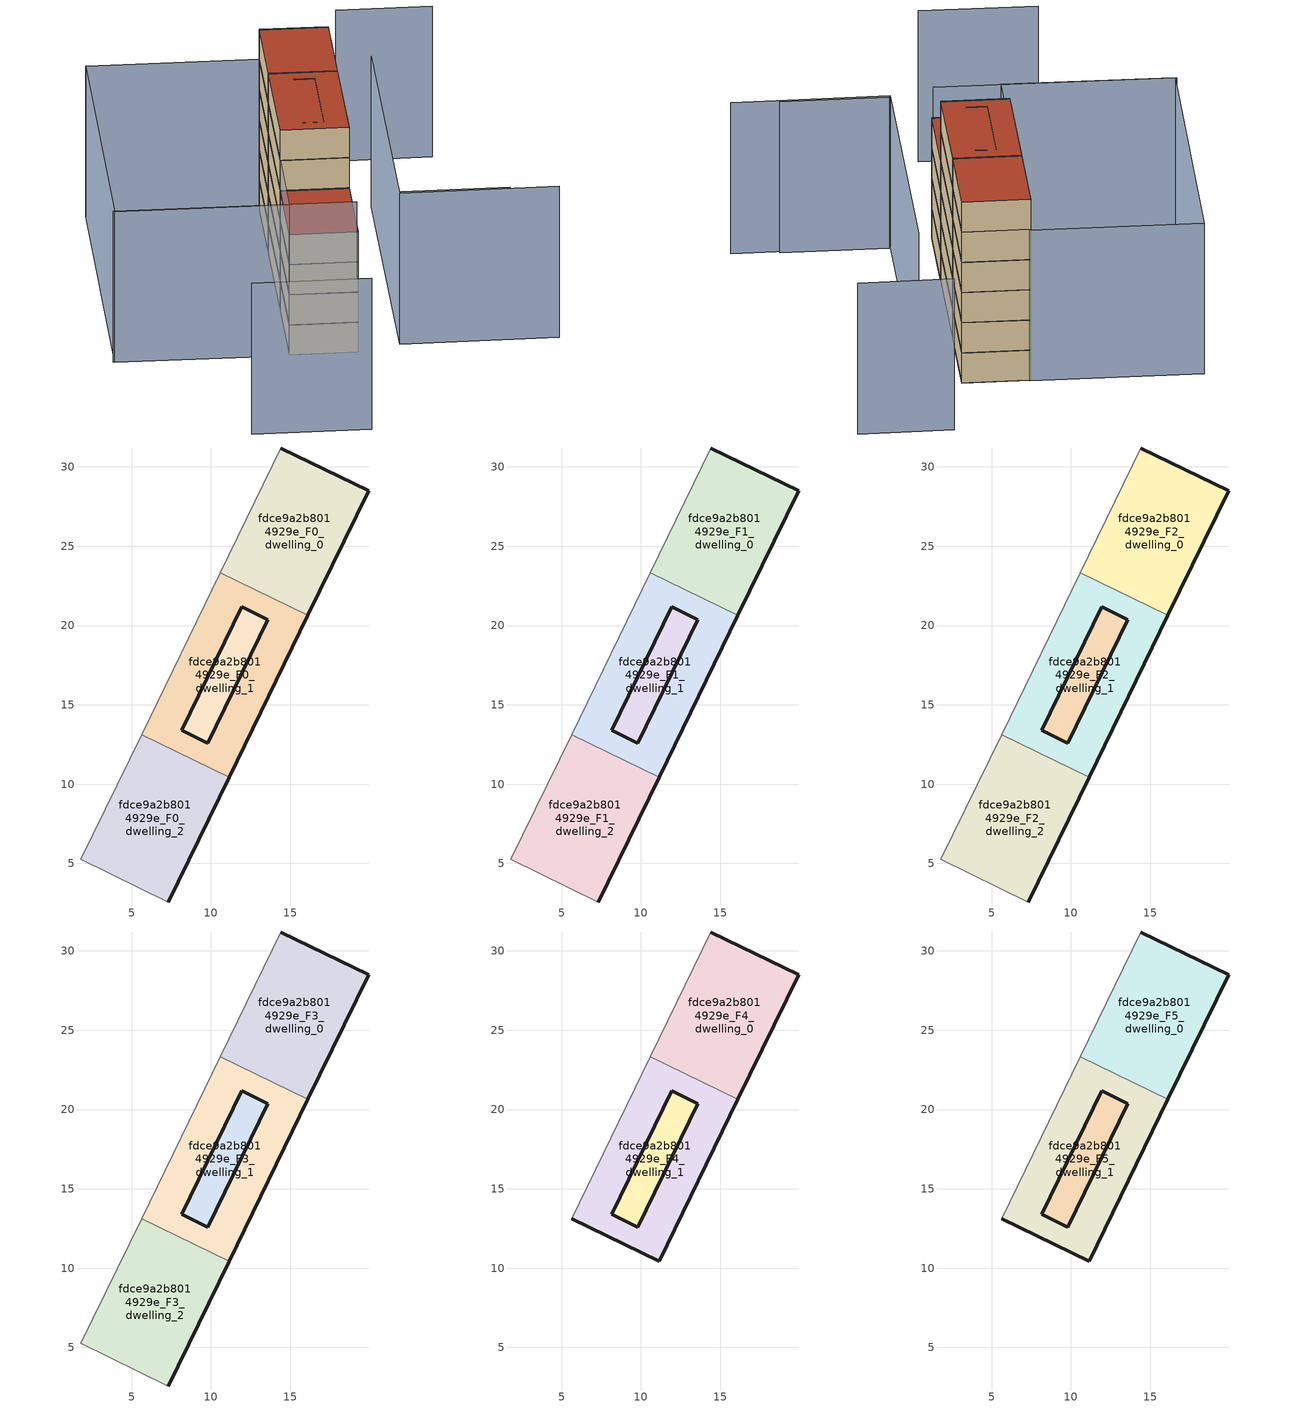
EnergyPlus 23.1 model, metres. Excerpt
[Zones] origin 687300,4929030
fdce9a2b8014929e_F0_dwelling_0
 floor ground (EU_floor_Construction): 16.12,20.63 19.95,28.5 14.42,31.19 10.59,23.33 z0
 wall outside (EU_wall_Construction): 14.42,31.19 19.95,28.5 16.12,20.63 z0:3
 wall to fdce9a2b8014929e_F0_dwelling_1 (EU_wall_Construction): 16.12,20.63 10.59,23.33 z0:3
 wall adiabatic (EU_wall_Construction): 10.59,23.33 14.42,31.19 z0:3
fdce9a2b8014929e_F0_dwelling_1
 floor ground (EU_floor_Construction): 11.16,10.44 16.12,20.63 10.59,23.33 5.63,13.13 z0
 wall outside (EU_wall_Construction): 16.12,20.63 11.16,10.44 z0:3
 wall adiabatic (EU_wall_Construction): 5.63,13.13 10.59,23.33 z0:3
 wall to fdce9a2b8014929e_F0_dwelling_2 (EU_wall_Construction): 11.16,10.44 5.63,13.13 z0:3
fdce9a2b8014929e_F0_dwelling_2
 floor ground (EU_floor_Construction): 7.33,2.57 11.16,10.44 5.63,13.13 1.8,5.26 z0
 wall outside (EU_wall_Construction): 11.16,10.44 7.33,2.57 z0:3
 wall adiabatic (EU_wall_Construction): 7.33,2.57 1.8,5.26 5.63,13.13 z0:3
fdce9a2b8014929e_F0_circulation
 floor ground (EU_floor_Construction): 9.81,12.59 13.59,20.37 11.94,21.17 8.15,13.4 z0
 wall outside (EU_wall_Construction): 11.94,21.17 13.59,20.37 9.81,12.59 8.15,13.4 11.94,21.17 z0:3
fdce9a2b8014929e_F1_dwelling_0
 floor to fdce9a2b8014929e_F0_dwelling_0 (EU_floor_Construction): 16.12,20.63 19.95,28.5 14.42,31.19 10.59,23.33 z3
 wall outside (EU_wall_Construction): 14.42,31.19 19.95,28.5 16.12,20.63 z3:6
 wall to fdce9a2b8014929e_F1_dwelling_1 (EU_wall_Construction): 16.12,20.63 10.59,23.33 z3:6
 wall adiabatic (EU_wall_Construction): 10.59,23.33 14.42,31.19 z3:6
fdce9a2b8014929e_F1_dwelling_1
 floor to fdce9a2b8014929e_F0_dwelling_1 (EU_floor_Construction): 11.16,10.44 16.12,20.63 10.59,23.33 5.63,13.13 z3
 wall outside (EU_wall_Construction): 16.12,20.63 11.16,10.44 z3:6
 wall adiabatic (EU_wall_Construction): 5.63,13.13 10.59,23.33 z3:6
 wall to fdce9a2b8014929e_F1_dwelling_2 (EU_wall_Construction): 11.16,10.44 5.63,13.13 z3:6
fdce9a2b8014929e_F1_dwelling_2
 floor to fdce9a2b8014929e_F0_dwelling_2 (EU_floor_Construction): 7.33,2.57 11.16,10.44 5.63,13.13 1.8,5.26 z3
 wall outside (EU_wall_Construction): 11.16,10.44 7.33,2.57 z3:6
 wall adiabatic (EU_wall_Construction): 7.33,2.57 1.8,5.26 5.63,13.13 z3:6
fdce9a2b8014929e_F1_circulation
 floor to fdce9a2b8014929e_F0_circulation (EU_floor_Construction): 9.81,12.59 13.59,20.37 11.94,21.17 8.15,13.4 z3
 wall outside (EU_wall_Construction): 11.94,21.17 13.59,20.37 9.81,12.59 8.15,13.4 11.94,21.17 z3:6
fdce9a2b8014929e_F2_dwelling_0
 floor to fdce9a2b8014929e_F1_dwelling_0 (EU_floor_Construction): 16.12,20.63 19.95,28.5 14.42,31.19 10.59,23.33 z6
 wall outside (EU_wall_Construction): 14.42,31.19 19.95,28.5 16.12,20.63 z6:9
 wall to fdce9a2b8014929e_F2_dwelling_1 (EU_wall_Construction): 16.12,20.63 10.59,23.33 z6:9
 wall adiabatic (EU_wall_Construction): 10.59,23.33 14.42,31.19 z6:9
fdce9a2b8014929e_F2_dwelling_1
 floor to fdce9a2b8014929e_F1_dwelling_1 (EU_floor_Construction): 11.16,10.44 16.12,20.63 10.59,23.33 5.63,13.13 z6
 wall outside (EU_wall_Construction): 16.12,20.63 11.16,10.44 z6:9
 wall adiabatic (EU_wall_Construction): 5.63,13.13 10.59,23.33 z6:9
 wall to fdce9a2b8014929e_F2_dwelling_2 (EU_wall_Construction): 11.16,10.44 5.63,13.13 z6:9
fdce9a2b8014929e_F2_dwelling_2
 floor to fdce9a2b8014929e_F1_dwelling_2 (EU_floor_Construction): 7.33,2.57 11.16,10.44 5.63,13.13 1.8,5.26 z6
 wall outside (EU_wall_Construction): 11.16,10.44 7.33,2.57 z6:9
 wall adiabatic (EU_wall_Construction): 7.33,2.57 1.8,5.26 5.63,13.13 z6:9
fdce9a2b8014929e_F2_circulation
 floor to fdce9a2b8014929e_F1_circulation (EU_floor_Construction): 9.81,12.59 13.59,20.37 11.94,21.17 8.15,13.4 z6
 wall outside (EU_wall_Construction): 11.94,21.17 13.59,20.37 9.81,12.59 8.15,13.4 11.94,21.17 z6:9
fdce9a2b8014929e_F3_dwelling_0
 floor to fdce9a2b8014929e_F2_dwelling_0 (EU_floor_Construction): 16.12,20.63 19.95,28.5 14.42,31.19 10.59,23.33 z9
 wall outside (EU_wall_Construction): 14.42,31.19 19.95,28.5 16.12,20.63 z9:12
 wall to fdce9a2b8014929e_F3_dwelling_1 (EU_wall_Construction): 16.12,20.63 10.59,23.33 z9:12
 wall adiabatic (EU_wall_Construction): 10.59,23.33 14.42,31.19 z9:12
fdce9a2b8014929e_F3_dwelling_1
 floor to fdce9a2b8014929e_F2_dwelling_1 (EU_floor_Construction): 11.16,10.44 16.12,20.63 10.59,23.33 5.63,13.13 z9
 wall outside (EU_wall_Construction): 16.12,20.63 11.16,10.44 z9:12
 wall adiabatic (EU_wall_Construction): 5.63,13.13 10.59,23.33 z9:12
 wall to fdce9a2b8014929e_F3_dwelling_2 (EU_wall_Construction): 11.16,10.44 5.63,13.13 z9:12
fdce9a2b8014929e_F3_dwelling_2
 floor to fdce9a2b8014929e_F2_dwelling_2 (EU_floor_Construction): 7.33,2.57 11.16,10.44 5.63,13.13 1.8,5.26 z9
 wall outside (EU_wall_Construction): 11.16,10.44 7.33,2.57 z9:12
 wall adiabatic (EU_wall_Construction): 7.33,2.57 1.8,5.26 5.63,13.13 z9:12
 roof outside (EU_roof_Construction): 11.16,10.44 7.33,2.57 1.8,5.26 5.63,13.13 z12
fdce9a2b8014929e_F3_circulation
 floor to fdce9a2b8014929e_F2_circulation (EU_floor_Construction): 9.81,12.59 13.59,20.37 11.94,21.17 8.15,13.4 z9
 wall outside (EU_wall_Construction): 11.94,21.17 13.59,20.37 9.81,12.59 8.15,13.4 11.94,21.17 z9:12
fdce9a2b8014929e_F4_dwelling_0
 floor to fdce9a2b8014929e_F3_dwelling_0 (EU_floor_Construction): 16.12,20.63 19.95,28.5 14.42,31.19 10.59,23.33 z12
 wall outside (EU_wall_Construction): 14.42,31.19 19.95,28.5 16.12,20.63 z12:15
 wall to fdce9a2b8014929e_F4_dwelling_1 (EU_wall_Construction): 16.12,20.63 10.59,23.33 z12:15
 wall adiabatic (EU_wall_Construction): 10.59,23.33 14.42,31.19 z12:15
fdce9a2b8014929e_F4_dwelling_1
 floor to fdce9a2b8014929e_F3_dwelling_1 (EU_floor_Construction): 11.16,10.44 16.12,20.63 10.59,23.33 5.63,13.13 z12
 wall outside (EU_wall_Construction): 16.12,20.63 11.16,10.44 5.63,13.13 z12:15
 wall adiabatic (EU_wall_Construction): 5.63,13.13 10.59,23.33 z12:15
fdce9a2b8014929e_F4_circulation
 floor to fdce9a2b8014929e_F3_circulation (EU_floor_Construction): 9.81,12.59 13.59,20.37 11.94,21.17 8.15,13.4 z12
 wall outside (EU_wall_Construction): 11.94,21.17 13.59,20.37 9.81,12.59 8.15,13.4 11.94,21.17 z12:15
fdce9a2b8014929e_F5_dwelling_0
 floor to fdce9a2b8014929e_F4_dwelling_0 (EU_floor_Construction): 16.12,20.63 19.95,28.5 14.42,31.19 10.59,23.33 z15
 wall outside (EU_wall_Construction): 14.42,31.19 19.95,28.5 16.12,20.63 z15:18
 wall to fdce9a2b8014929e_F5_dwelling_1 (EU_wall_Construction): 16.12,20.63 10.59,23.33 z15:18
 wall adiabatic (EU_wall_Construction): 10.59,23.33 14.42,31.19 z15:18
 roof outside (EU_roof_Construction): 19.95,28.5 16.12,20.63 10.59,23.33 14.42,31.19 z18
fdce9a2b8014929e_F5_dwelling_1
 floor to fdce9a2b8014929e_F4_dwelling_1 (EU_floor_Construction): 11.16,10.44 16.12,20.63 10.59,23.33 5.63,13.13 z15
 wall outside (EU_wall_Construction): 16.12,20.63 11.16,10.44 5.63,13.13 z15:18
 wall adiabatic (EU_wall_Construction): 5.63,13.13 10.59,23.33 z15:18
 roof outside (EU_roof_Construction): 16.12,20.63 11.16,10.44 5.63,13.13 10.59,23.33 z18
fdce9a2b8014929e_F5_circulation
 floor to fdce9a2b8014929e_F4_circulation (EU_floor_Construction): 9.81,12.59 13.59,20.37 11.94,21.17 8.15,13.4 z15
 wall outside (EU_wall_Construction): 11.94,21.17 13.59,20.37 9.81,12.59 8.15,13.4 11.94,21.17 z15:18
 roof outside (EU_roof_Construction): 13.59,20.37 9.81,12.59 8.15,13.4 11.94,21.17 z18
shading: -9.16,-6.32 0.43,-11.06 / 11.55,2.24 20.35,-2.04 / -12.29,12.21 7.18,2.58 / 24.15,-4.14 11.34,2.1 / 11.34,2.1 23.29,26.64 / 33.08,32.3 25.29,36.02 / 14.55,31.24 1.77,5.24 / 1.77,5.24 -12.21,12.11 / -12.21,12.11 0.58,38.11 / 0.58,38.11 14.55,31.24 z0:15
[Building]
EU S2 Campaign: North Axis=0; Terrain=City; Solar Distribution=FullExterior
[Site:Location]
Bologna: Latitude=44.5; Longitude=11.25; Time Zone=1; Elevation=37
[SizingPeriod:WeatherFileDays]
AnnualSizingPeriod: Begin Month=1; Begin Day of Month=1; End Month=12; End Day of Month=31; Day of Week for Start Day=Monday; Use Weather File Daylight Saving Period=No; Use Weather File Rain and Snow Indicators=No
[MATERIAL]
EU_InternalMass_Material: Roughness=MediumRough; Thickness=0.1; Conductivity=1; Density=1800; Specific Heat=900; Thermal Absorptance=0.9; Solar Absorptance=0.7; Visible Absorptance=0.7
[MATERIAL:NOMASS] Roughness=MediumRough; Thermal Absorptance=0.9; Solar Absorptance=0.7; Visible Absorptance=0.7
Name | Thermal Resistance
EU_wall_NoMass | 0.905828
EU_roof_NoMass | 0.37593
EU_floor_NoMass | 0.67114
[CONSTRUCTION]
EU_wall_Construction: EU_wall_NoMass
EU_roof_Construction: EU_roof_NoMass
EU_floor_Construction: EU_floor_NoMass
EU_InternalMass_Construction: EU_InternalMass_Material
[ZONE] Type=1; Multiplier=1; Ceiling Height=autocalculate; Floor Area=autocalculate; Part of Total Floor Area=Yes
Name | Volume
fdce9a2b8014929e_F0_dwelling_0; fdce9a2b8014929e_F1_dwelling_0; fdce9a2b8014929e_F2_dwelling_0; fdce9a2b8014929e_F3_dwelling_0; fdce9a2b8014929e_F4_dwelling_0; fdce9a2b8014929e_F5_dwelling_0 | 161.377
fdce9a2b8014929e_F0_dwelling_1; fdce9a2b8014929e_F1_dwelling_1; fdce9a2b8014929e_F2_dwelling_1; fdce9a2b8014929e_F3_dwelling_1; fdce9a2b8014929e_F4_dwelling_1; fdce9a2b8014929e_F5_dwelling_1 | 209.257
fdce9a2b8014929e_F0_dwelling_2; fdce9a2b8014929e_F1_dwelling_2; fdce9a2b8014929e_F2_dwelling_2; fdce9a2b8014929e_F3_dwelling_2 | 161.388
fdce9a2b8014929e_F0_circulation; fdce9a2b8014929e_F1_circulation; fdce9a2b8014929e_F2_circulation; fdce9a2b8014929e_F3_circulation; fdce9a2b8014929e_F4_circulation; fdce9a2b8014929e_F5_circulation | 47.8799
[INTERNALMASS] Construction=EU_InternalMass_Construction
Name | Zone or ZoneList | Surface Area
fdce9a2b8014929e_F0_dwelling_0_EU_InternalMass | fdce9a2b8014929e_F0_dwelling_0 | 53.7963
fdce9a2b8014929e_F0_dwelling_1_EU_InternalMass | fdce9a2b8014929e_F0_dwelling_1 | 53.7963
fdce9a2b8014929e_F0_dwelling_2_EU_InternalMass | fdce9a2b8014929e_F0_dwelling_2 | 53.7963
fdce9a2b8014929e_F1_dwelling_0_EU_InternalMass | fdce9a2b8014929e_F1_dwelling_0 | 53.7963
fdce9a2b8014929e_F1_dwelling_1_EU_InternalMass | fdce9a2b8014929e_F1_dwelling_1 | 53.7963
fdce9a2b8014929e_F1_dwelling_2_EU_InternalMass | fdce9a2b8014929e_F1_dwelling_2 | 53.7963
fdce9a2b8014929e_F2_dwelling_0_EU_InternalMass | fdce9a2b8014929e_F2_dwelling_0 | 53.7963
fdce9a2b8014929e_F2_dwelling_1_EU_InternalMass | fdce9a2b8014929e_F2_dwelling_1 | 53.7963
fdce9a2b8014929e_F2_dwelling_2_EU_InternalMass | fdce9a2b8014929e_F2_dwelling_2 | 53.7963
fdce9a2b8014929e_F3_dwelling_0_EU_InternalMass | fdce9a2b8014929e_F3_dwelling_0 | 53.7963
fdce9a2b8014929e_F3_dwelling_1_EU_InternalMass | fdce9a2b8014929e_F3_dwelling_1 | 53.7963
fdce9a2b8014929e_F3_dwelling_2_EU_InternalMass | fdce9a2b8014929e_F3_dwelling_2 | 53.7963
fdce9a2b8014929e_F4_dwelling_0_EU_InternalMass | fdce9a2b8014929e_F4_dwelling_0 | 80.6944
fdce9a2b8014929e_F4_dwelling_1_EU_InternalMass | fdce9a2b8014929e_F4_dwelling_1 | 80.6944
fdce9a2b8014929e_F5_dwelling_0_EU_InternalMass | fdce9a2b8014929e_F5_dwelling_0 | 80.6944
fdce9a2b8014929e_F5_dwelling_1_EU_InternalMass | fdce9a2b8014929e_F5_dwelling_1 | 80.6944
[OTHEREQUIPMENT] Fuel Type=Electricity; Design Level Calculation Method=Watts/Area; Power per Zone Floor Area=1; Fraction Latent=0; Fraction Radiant=0; Fraction Lost=0; Carbon Dioxide Generation Rate=0; EndUse Subcategory=EU_Step8_InternalGains
Name | Zone or ZoneList or Space or SpaceList | Schedule
EU_Step8_InternalGain_fdce9a2b8014929e_F0_dwelling_0_f000 | fdce9a2b8014929e_F0_dwelling_0 | EU_Step8_GainSchedule_fdce9a2b8014929e_F0_dwelling_0_f000
EU_Step8_InternalGain_fdce9a2b8014929e_F0_dwelling_1_f000 | fdce9a2b8014929e_F0_dwelling_1 | EU_Step8_GainSchedule_fdce9a2b8014929e_F0_dwelling_1_f000
EU_Step8_InternalGain_fdce9a2b8014929e_F0_dwelling_2_f000 | fdce9a2b8014929e_F0_dwelling_2 | EU_Step8_GainSchedule_fdce9a2b8014929e_F0_dwelling_2_f000
EU_Step8_InternalGain_fdce9a2b8014929e_F1_dwelling_0_f000 | fdce9a2b8014929e_F1_dwelling_0 | EU_Step8_GainSchedule_fdce9a2b8014929e_F1_dwelling_0_f000
EU_Step8_InternalGain_fdce9a2b8014929e_F1_dwelling_1_f000 | fdce9a2b8014929e_F1_dwelling_1 | EU_Step8_GainSchedule_fdce9a2b8014929e_F1_dwelling_1_f000
EU_Step8_InternalGain_fdce9a2b8014929e_F1_dwelling_2_f000 | fdce9a2b8014929e_F1_dwelling_2 | EU_Step8_GainSchedule_fdce9a2b8014929e_F1_dwelling_2_f000
EU_Step8_InternalGain_fdce9a2b8014929e_F2_dwelling_0_f000 | fdce9a2b8014929e_F2_dwelling_0 | EU_Step8_GainSchedule_fdce9a2b8014929e_F2_dwelling_0_f000
EU_Step8_InternalGain_fdce9a2b8014929e_F2_dwelling_1_f000 | fdce9a2b8014929e_F2_dwelling_1 | EU_Step8_GainSchedule_fdce9a2b8014929e_F2_dwelling_1_f000
EU_Step8_InternalGain_fdce9a2b8014929e_F2_dwelling_2_f000 | fdce9a2b8014929e_F2_dwelling_2 | EU_Step8_GainSchedule_fdce9a2b8014929e_F2_dwelling_2_f000
EU_Step8_InternalGain_fdce9a2b8014929e_F3_dwelling_0_f000 | fdce9a2b8014929e_F3_dwelling_0 | EU_Step8_GainSchedule_fdce9a2b8014929e_F3_dwelling_0_f000
EU_Step8_InternalGain_fdce9a2b8014929e_F3_dwelling_1_f000 | fdce9a2b8014929e_F3_dwelling_1 | EU_Step8_GainSchedule_fdce9a2b8014929e_F3_dwelling_1_f000
EU_Step8_InternalGain_fdce9a2b8014929e_F3_dwelling_2_f000 | fdce9a2b8014929e_F3_dwelling_2 | EU_Step8_GainSchedule_fdce9a2b8014929e_F3_dwelling_2_f000
EU_Step8_InternalGain_fdce9a2b8014929e_F4_dwelling_0_f000 | fdce9a2b8014929e_F4_dwelling_0 | EU_Step8_GainSchedule_fdce9a2b8014929e_F4_dwelling_0_f000
EU_Step8_InternalGain_fdce9a2b8014929e_F4_dwelling_1_f000 | fdce9a2b8014929e_F4_dwelling_1 | EU_Step8_GainSchedule_fdce9a2b8014929e_F4_dwelling_1_f000
EU_Step8_InternalGain_fdce9a2b8014929e_F5_dwelling_0_f000 | fdce9a2b8014929e_F5_dwelling_0 | EU_Step8_GainSchedule_fdce9a2b8014929e_F5_dwelling_0_f000
EU_Step8_InternalGain_fdce9a2b8014929e_F5_dwelling_1_f000 | fdce9a2b8014929e_F5_dwelling_1 | EU_Step8_GainSchedule_fdce9a2b8014929e_F5_dwelling_1_f000
[ZONEINFILTRATION:DESIGNFLOWRATE] Schedule=EU_AlwaysOn; Design Flow Rate Calculation Method=Flow/Area; Flow Rate per Floor Area=0.0005; Constant Term Coefficient=1; Temperature Term Coefficient=0; Velocity Term Coefficient=0; Velocity Squared Term Coefficient=0
Name | Zone or ZoneList or Space or SpaceList
EU_Circulation_Infiltration_fdce9a2b8014929e_F0_circulation | fdce9a2b8014929e_F0_circulation
EU_Circulation_Infiltration_fdce9a2b8014929e_F1_circulation | fdce9a2b8014929e_F1_circulation
EU_Circulation_Infiltration_fdce9a2b8014929e_F2_circulation | fdce9a2b8014929e_F2_circulation
EU_Circulation_Infiltration_fdce9a2b8014929e_F3_circulation | fdce9a2b8014929e_F3_circulation
EU_Circulation_Infiltration_fdce9a2b8014929e_F4_circulation | fdce9a2b8014929e_F4_circulation
EU_Circulation_Infiltration_fdce9a2b8014929e_F5_circulation | fdce9a2b8014929e_F5_circulation
[ZONEVENTILATION:DESIGNFLOWRATE] Schedule=EU_AlwaysOn; Design Flow Rate Calculation Method=AirChanges/Hour; Air Changes per Hour=0.73129; Ventilation Type=Natural; Fan Pressure Rise=0; Fan Total Efficiency=1; Constant Term Coefficient=1; Temperature Term Coefficient=0; Velocity Term Coefficient=0; Velocity Squared Term Coefficient=0; Minimum Indoor Temperature=-100; Maximum Indoor Temperature=100; Delta Temperature=-100; Minimum Outdoor Temperature=-100; Maximum Outdoor Temperature=100; Maximum Wind Speed=40
Name | Zone or ZoneList or Space or SpaceList
EU_ConstantAir_fdce9a2b8014929e_F0_dwelling_0 | fdce9a2b8014929e_F0_dwelling_0
EU_ConstantAir_fdce9a2b8014929e_F0_dwelling_1 | fdce9a2b8014929e_F0_dwelling_1
EU_ConstantAir_fdce9a2b8014929e_F0_dwelling_2 | fdce9a2b8014929e_F0_dwelling_2
EU_ConstantAir_fdce9a2b8014929e_F1_dwelling_0 | fdce9a2b8014929e_F1_dwelling_0
EU_ConstantAir_fdce9a2b8014929e_F1_dwelling_1 | fdce9a2b8014929e_F1_dwelling_1
EU_ConstantAir_fdce9a2b8014929e_F1_dwelling_2 | fdce9a2b8014929e_F1_dwelling_2
EU_ConstantAir_fdce9a2b8014929e_F2_dwelling_0 | fdce9a2b8014929e_F2_dwelling_0
EU_ConstantAir_fdce9a2b8014929e_F2_dwelling_1 | fdce9a2b8014929e_F2_dwelling_1
EU_ConstantAir_fdce9a2b8014929e_F2_dwelling_2 | fdce9a2b8014929e_F2_dwelling_2
EU_ConstantAir_fdce9a2b8014929e_F3_dwelling_0 | fdce9a2b8014929e_F3_dwelling_0
EU_ConstantAir_fdce9a2b8014929e_F3_dwelling_1 | fdce9a2b8014929e_F3_dwelling_1
EU_ConstantAir_fdce9a2b8014929e_F3_dwelling_2 | fdce9a2b8014929e_F3_dwelling_2
EU_ConstantAir_fdce9a2b8014929e_F4_dwelling_0 | fdce9a2b8014929e_F4_dwelling_0
EU_ConstantAir_fdce9a2b8014929e_F4_dwelling_1 | fdce9a2b8014929e_F4_dwelling_1
EU_ConstantAir_fdce9a2b8014929e_F5_dwelling_0 | fdce9a2b8014929e_F5_dwelling_0
EU_ConstantAir_fdce9a2b8014929e_F5_dwelling_1 | fdce9a2b8014929e_F5_dwelling_1
[HVACTEMPLATE:THERMOSTAT] Constant Heating Setpoint=20; Constant Cooling Setpoint=50
EU_HeatOnly_fdce9a2b8014929e_F0_dwelling_0; EU_HeatOnly_fdce9a2b8014929e_F0_dwelling_1; EU_HeatOnly_fdce9a2b8014929e_F0_dwelling_2; EU_HeatOnly_fdce9a2b8014929e_F1_dwelling_0; EU_HeatOnly_fdce9a2b8014929e_F1_dwelling_1; EU_HeatOnly_fdce9a2b8014929e_F1_dwelling_2; EU_HeatOnly_fdce9a2b8014929e_F2_dwelling_0; EU_HeatOnly_fdce9a2b8014929e_F2_dwelling_1; EU_HeatOnly_fdce9a2b8014929e_F2_dwelling_2; EU_HeatOnly_fdce9a2b8014929e_F3_dwelling_0; EU_HeatOnly_fdce9a2b8014929e_F3_dwelling_1; EU_HeatOnly_fdce9a2b8014929e_F3_dwelling_2; EU_HeatOnly_fdce9a2b8014929e_F4_dwelling_0; EU_HeatOnly_fdce9a2b8014929e_F4_dwelling_1; EU_HeatOnly_fdce9a2b8014929e_F5_dwelling_0; EU_HeatOnly_fdce9a2b8014929e_F5_dwelling_1
[HVACTEMPLATE:ZONE:IDEALLOADSAIRSYSTEM] System Availability Schedule=EU_AlwaysOn; Maximum Heating Supply Air Temperature=50; Minimum Cooling Supply Air Temperature=13; Maximum Heating Supply Air Humidity Ratio=0.0156; Minimum Cooling Supply Air Humidity Ratio=0.0077; Heating Limit=NoLimit; Cooling Limit=NoLimit; Heating Availability Schedule=EU_AlwaysOn; Cooling Availability Schedule=EU_CoolingOff; Dehumidification Control Type=ConstantSensibleHeatRatio; Cooling Sensible Heat Ratio=0.7; Dehumidification Setpoint=60; Humidification Control Type=None; Humidification Setpoint=30; Outdoor Air Method=None; Outdoor Air Flow Rate per Person=0.00944; Outdoor Air Flow Rate per Zone Floor Area=0; Outdoor Air Flow Rate per Zone=0; Demand Controlled Ventilation Type=None; Outdoor Air Economizer Type=NoEconomizer; Heat Recovery Type=None; Sensible Heat Recovery Effectiveness=0.7; Latent Heat Recovery Effectiveness=0.65
Name | Template Thermostat
fdce9a2b8014929e_F0_dwelling_0 | EU_HeatOnly_fdce9a2b8014929e_F0_dwelling_0
fdce9a2b8014929e_F0_dwelling_1 | EU_HeatOnly_fdce9a2b8014929e_F0_dwelling_1
fdce9a2b8014929e_F0_dwelling_2 | EU_HeatOnly_fdce9a2b8014929e_F0_dwelling_2
fdce9a2b8014929e_F1_dwelling_0 | EU_HeatOnly_fdce9a2b8014929e_F1_dwelling_0
fdce9a2b8014929e_F1_dwelling_1 | EU_HeatOnly_fdce9a2b8014929e_F1_dwelling_1
fdce9a2b8014929e_F1_dwelling_2 | EU_HeatOnly_fdce9a2b8014929e_F1_dwelling_2
fdce9a2b8014929e_F2_dwelling_0 | EU_HeatOnly_fdce9a2b8014929e_F2_dwelling_0
fdce9a2b8014929e_F2_dwelling_1 | EU_HeatOnly_fdce9a2b8014929e_F2_dwelling_1
fdce9a2b8014929e_F2_dwelling_2 | EU_HeatOnly_fdce9a2b8014929e_F2_dwelling_2
fdce9a2b8014929e_F3_dwelling_0 | EU_HeatOnly_fdce9a2b8014929e_F3_dwelling_0
fdce9a2b8014929e_F3_dwelling_1 | EU_HeatOnly_fdce9a2b8014929e_F3_dwelling_1
fdce9a2b8014929e_F3_dwelling_2 | EU_HeatOnly_fdce9a2b8014929e_F3_dwelling_2
fdce9a2b8014929e_F4_dwelling_0 | EU_HeatOnly_fdce9a2b8014929e_F4_dwelling_0
fdce9a2b8014929e_F4_dwelling_1 | EU_HeatOnly_fdce9a2b8014929e_F4_dwelling_1
fdce9a2b8014929e_F5_dwelling_0 | EU_HeatOnly_fdce9a2b8014929e_F5_dwelling_0
fdce9a2b8014929e_F5_dwelling_1 | EU_HeatOnly_fdce9a2b8014929e_F5_dwelling_1
[SIZING:ZONE] Zone Cooling Design Supply Air Temperature Input Method=SupplyAirTemperature; Zone Cooling Design Supply Air Temperature=13; Zone Heating Design Supply Air Temperature Input Method=SupplyAirTemperature; Zone Heating Design Supply Air Temperature=50; Zone Cooling Design Supply Air Humidity Ratio=0.008; Zone Heating Design Supply Air Humidity Ratio=0.008; Cooling Design Air Flow Method=DesignDay; Cooling Design Air Flow Rate=0; Cooling Minimum Air Flow per Zone Floor Area=0.000762; Cooling Minimum Air Flow=0; Cooling Minimum Air Flow Fraction=0.2; Heating Design Air Flow Method=DesignDay; Heating Design Air Flow Rate=0; Heating Maximum Air Flow per Zone Floor Area=0.002032; Heating Maximum Air Flow=0.141576; Heating Maximum Air Flow Fraction=0.3; Account for Dedicated Outdoor Air System=No; Dedicated Outdoor Air System Control Strategy=NeutralSupplyAir; Dedicated Outdoor Air Low Setpoint Temperature for Design=autosize; Dedicated Outdoor Air High Setpoint Temperature for Design=autosize; Zone Load Sizing Method=Sensible Load Only No Latent Load; Zone Latent Cooling Design Supply Air Humidity Ratio Input Method=HumidityRatioDifference; Zone Cooling Design Supply Air Humidity Ratio Difference=0.005; Zone Latent Heating Design Supply Air Humidity Ratio Input Method=HumidityRatioDifference; Zone Humidification Design Supply Air Humidity Ratio Difference=0.005
fdce9a2b8014929e_F0_dwelling_0; fdce9a2b8014929e_F0_dwelling_1; fdce9a2b8014929e_F0_dwelling_2; fdce9a2b8014929e_F1_dwelling_0; fdce9a2b8014929e_F1_dwelling_1; fdce9a2b8014929e_F1_dwelling_2; fdce9a2b8014929e_F2_dwelling_0; fdce9a2b8014929e_F2_dwelling_1; fdce9a2b8014929e_F2_dwelling_2; fdce9a2b8014929e_F3_dwelling_0; fdce9a2b8014929e_F3_dwelling_1; fdce9a2b8014929e_F3_dwelling_2; fdce9a2b8014929e_F4_dwelling_0; fdce9a2b8014929e_F4_dwelling_1; fdce9a2b8014929e_F5_dwelling_0; fdce9a2b8014929e_F5_dwelling_1
[SCHEDULE:CONSTANT]
Name | Hourly Value
EU_AlwaysOn | 1
EU_CoolingOff | 0
[SCHEDULE:FILE] Column Number=1; Rows to Skip at Top=0; Number of Hours of Data=8760; Column Separator=Comma; Interpolate to Timestep=No; Minutes per Item=60; Adjust Schedule for Daylight Savings=Yes
Name | File
EU_Step8_GainSchedule_fdce9a2b8014929e_F0_dwelling_0_f000 | ../../schedules/fdce9a2b8014929e/fdce9a2b8014929e_F0_dwelling_0_f000_gain.csv
EU_Step8_GainSchedule_fdce9a2b8014929e_F0_dwelling_1_f000 | ../../schedules/fdce9a2b8014929e/fdce9a2b8014929e_F0_dwelling_1_f000_gain.csv
EU_Step8_GainSchedule_fdce9a2b8014929e_F0_dwelling_2_f000 | ../../schedules/fdce9a2b8014929e/fdce9a2b8014929e_F0_dwelling_2_f000_gain.csv
EU_Step8_GainSchedule_fdce9a2b8014929e_F1_dwelling_0_f000 | ../../schedules/fdce9a2b8014929e/fdce9a2b8014929e_F1_dwelling_0_f000_gain.csv
EU_Step8_GainSchedule_fdce9a2b8014929e_F1_dwelling_1_f000 | ../../schedules/fdce9a2b8014929e/fdce9a2b8014929e_F1_dwelling_1_f000_gain.csv
EU_Step8_GainSchedule_fdce9a2b8014929e_F1_dwelling_2_f000 | ../../schedules/fdce9a2b8014929e/fdce9a2b8014929e_F1_dwelling_2_f000_gain.csv
EU_Step8_GainSchedule_fdce9a2b8014929e_F2_dwelling_0_f000 | ../../schedules/fdce9a2b8014929e/fdce9a2b8014929e_F2_dwelling_0_f000_gain.csv
EU_Step8_GainSchedule_fdce9a2b8014929e_F2_dwelling_1_f000 | ../../schedules/fdce9a2b8014929e/fdce9a2b8014929e_F2_dwelling_1_f000_gain.csv
EU_Step8_GainSchedule_fdce9a2b8014929e_F2_dwelling_2_f000 | ../../schedules/fdce9a2b8014929e/fdce9a2b8014929e_F2_dwelling_2_f000_gain.csv
EU_Step8_GainSchedule_fdce9a2b8014929e_F3_dwelling_0_f000 | ../../schedules/fdce9a2b8014929e/fdce9a2b8014929e_F3_dwelling_0_f000_gain.csv
EU_Step8_GainSchedule_fdce9a2b8014929e_F3_dwelling_1_f000 | ../../schedules/fdce9a2b8014929e/fdce9a2b8014929e_F3_dwelling_1_f000_gain.csv
EU_Step8_GainSchedule_fdce9a2b8014929e_F3_dwelling_2_f000 | ../../schedules/fdce9a2b8014929e/fdce9a2b8014929e_F3_dwelling_2_f000_gain.csv
EU_Step8_GainSchedule_fdce9a2b8014929e_F4_dwelling_0_f000 | ../../schedules/fdce9a2b8014929e/fdce9a2b8014929e_F4_dwelling_0_f000_gain.csv
EU_Step8_GainSchedule_fdce9a2b8014929e_F4_dwelling_1_f000 | ../../schedules/fdce9a2b8014929e/fdce9a2b8014929e_F4_dwelling_1_f000_gain.csv
EU_Step8_GainSchedule_fdce9a2b8014929e_F5_dwelling_0_f000 | ../../schedules/fdce9a2b8014929e/fdce9a2b8014929e_F5_dwelling_0_f000_gain.csv
EU_Step8_GainSchedule_fdce9a2b8014929e_F5_dwelling_1_f000 | ../../schedules/fdce9a2b8014929e/fdce9a2b8014929e_F5_dwelling_1_f000_gain.csv
